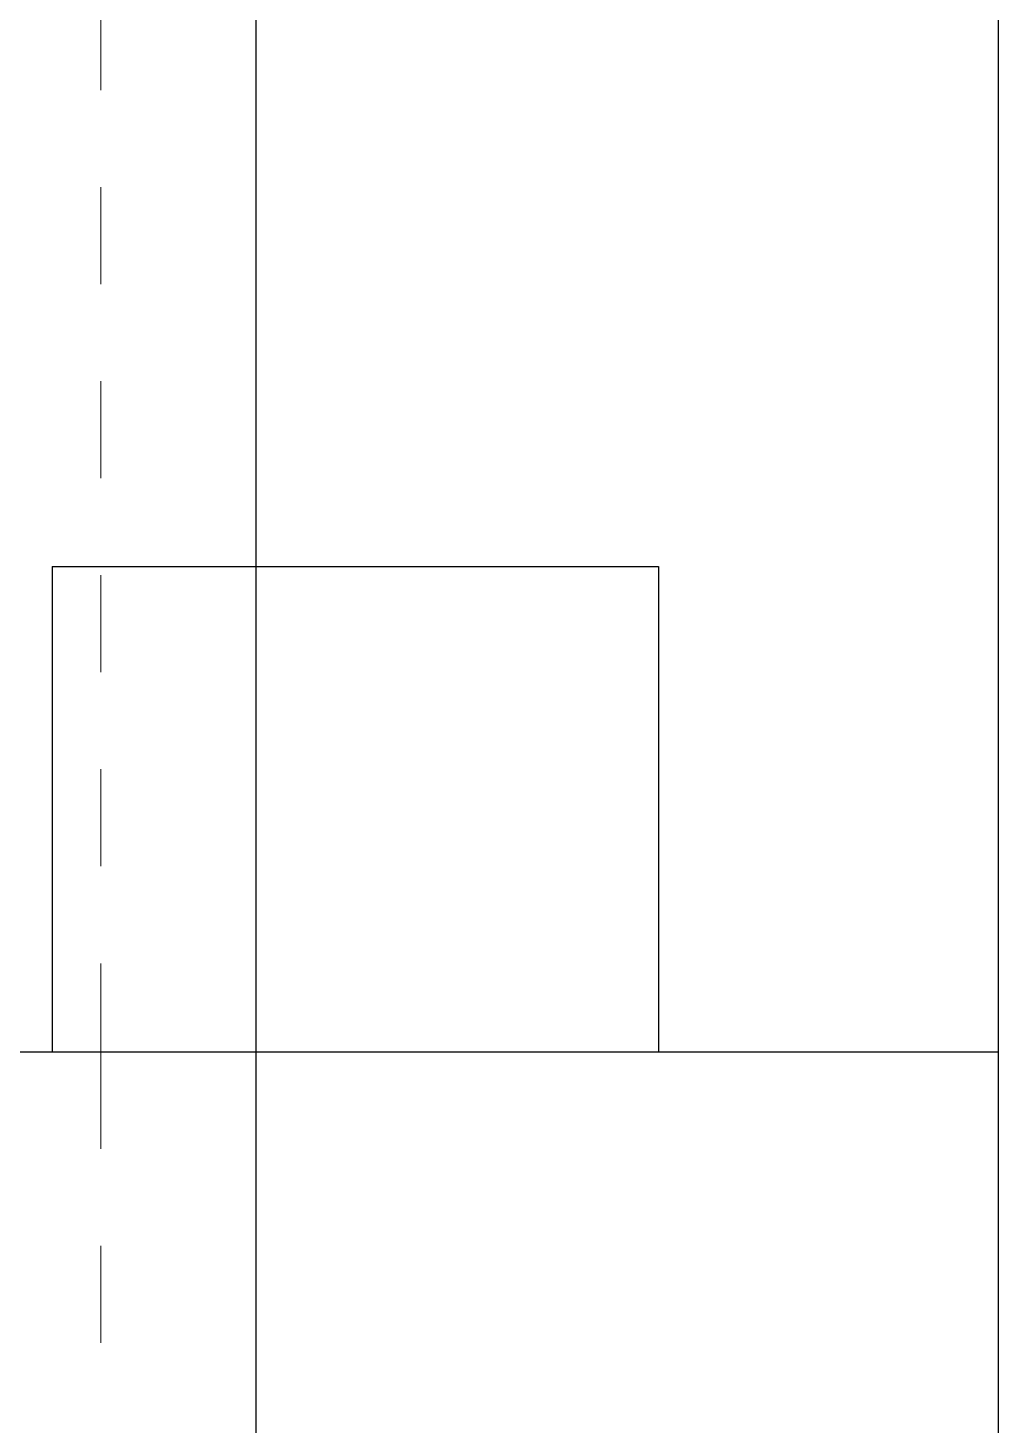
# Model space of a CAD drawing. Header units: inches. Extents: x -81.3 to -8.2, y 163 to 241.3.
# Drawn here: x -45.036 to -44.036, y 229.387 to 230.827 of the extents above; entities that cross this region are included whole.
import ezdxf

# ---------------------------------------------------------------- set-up
doc = ezdxf.new("R2010")
doc.units = ezdxf.units.IN
doc.header["$MEASUREMENT"] = 0
doc.linetypes.add('DASHED2', pattern=[0.375, 0.25, -0.125])
doc.linetypes.add('HIDDEN', pattern=[0.375, 0.25, -0.125])
doc.layers.add('A2 Hatch', color=8, linetype='Continuous', lineweight=9)

msp = doc.modelspace()

# ---------------------------------------------------------------- linework, layer by layer
at = {"color": 1}
for p, q in [((-44.0363, 240.7763), (-44.0363, 229.7715)), ((-44.8013, 240.5168), (-44.8013, 229.7715)), ((-45.0113, 230.2715), (-45.0113, 229.7715)), ((-45.0113, 230.2715), (-44.3863, 230.2715)), ((-45.0113, 230.2715), (-45.0113, 229.7715)), ((-45.0113, 230.2715), (-44.3863, 230.2715)), ((-45.0113, 230.2715), (-45.0113, 229.7715)), ((-45.0113, 230.2715), (-44.3863, 230.2715)), ((-45.0113, 230.2715), (-45.0113, 229.7715)), ((-45.0113, 230.2715), (-44.3863, 230.2715)), ((-45.0113, 230.2715), (-45.0113, 229.7715)), ((-45.0113, 230.2715), (-44.3863, 230.2715)), ((-45.0113, 230.2715), (-45.0113, 229.7715)), ((-45.0113, 230.2715), (-44.3863, 230.2715)), ((-45.0113, 230.2715), (-45.0113, 229.7715)), ((-45.0113, 230.2715), (-44.3863, 230.2715)), ((-45.0113, 230.2715), (-45.0113, 229.7715)), ((-45.0113, 230.2715), (-44.3863, 230.2715)), ((-45.0113, 230.2715), (-45.0113, 229.7715)), ((-45.0113, 230.2715), (-44.3863, 230.2715)), ((-45.0113, 230.2715), (-45.0113, 229.7715)), ((-45.0113, 230.2715), (-44.3863, 230.2715)), ((-45.0113, 230.2715), (-45.0113, 229.7715)), ((-45.0113, 230.2715), (-44.3863, 230.2715)), ((-45.0113, 230.2715), (-45.0113, 229.7715)), ((-45.0113, 230.2715), (-44.3863, 230.2715)), ((-45.0113, 230.2715), (-45.0113, 229.7715)), ((-45.0113, 230.2715), (-44.3863, 230.2715)), ((-45.0113, 230.2715), (-45.0113, 229.7715)), ((-45.0113, 230.2715), (-44.3863, 230.2715)), ((-45.0113, 230.2715), (-45.0113, 229.7715)), ((-45.0113, 230.2715), (-44.3863, 230.2715)), ((-45.0113, 230.2715), (-45.0113, 229.7715)), ((-45.0113, 230.2715), (-44.3863, 230.2715)), ((-45.0113, 230.2715), (-45.0113, 229.7715)), ((-45.0113, 230.2715), (-44.3863, 230.2715)), ((-45.0113, 230.2715), (-45.0113, 229.7715)), ((-45.0113, 230.2715), (-44.3863, 230.2715)), ((-45.0113, 230.2715), (-45.0113, 229.7715)), ((-45.0113, 230.2715), (-44.3863, 230.2715)), ((-45.0113, 230.2715), (-45.0113, 229.7715)), ((-45.0113, 230.2715), (-44.3863, 230.2715)), ((-45.0113, 230.2715), (-45.0113, 229.7715)), ((-45.0113, 230.2715), (-44.3863, 230.2715)), ((-45.0113, 230.2715), (-45.0113, 229.7715)), ((-45.0113, 230.2715), (-44.3863, 230.2715)), ((-45.0113, 230.2715), (-45.0113, 229.7715)), ((-45.0113, 230.2715), (-44.3863, 230.2715)), ((-45.0113, 230.2715), (-45.0113, 229.7715)), ((-45.0113, 230.2715), (-44.3863, 230.2715)), ((-45.0113, 230.2715), (-45.0113, 229.7715)), ((-45.0113, 230.2715), (-44.3863, 230.2715)), ((-45.0113, 230.2715), (-45.0113, 229.7715)), ((-45.0113, 230.2715), (-44.3863, 230.2715)), ((-45.0113, 230.2715), (-45.0113, 229.7715)), ((-45.0113, 230.2715), (-44.3863, 230.2715)), ((-45.0113, 230.2715), (-45.0113, 229.7715)), ((-45.0113, 230.2715), (-44.3863, 230.2715)), ((-45.0113, 230.2715), (-45.0113, 229.7715)), ((-45.0113, 230.2715), (-44.3863, 230.2715)), ((-45.0113, 230.2715), (-45.0113, 229.7715)), ((-45.0113, 230.2715), (-44.3863, 230.2715)), ((-45.0113, 230.2715), (-45.0113, 229.7715)), ((-45.0113, 230.2715), (-44.3863, 230.2715)), ((-45.0113, 230.2715), (-45.0113, 229.7715)), ((-45.0113, 230.2715), (-44.3863, 230.2715)), ((-45.0113, 230.2715), (-45.0113, 229.7715)), ((-45.0113, 230.2715), (-44.3863, 230.2715)), ((-45.0113, 230.2715), (-45.0113, 229.7715)), ((-45.0113, 230.2715), (-44.3863, 230.2715)), ((-45.0113, 230.2715), (-45.0113, 229.7715)), ((-45.0113, 230.2715), (-44.3863, 230.2715)), ((-45.0113, 230.2715), (-45.0113, 229.7715)), ((-45.0113, 230.2715), (-44.3863, 230.2715)), ((-45.0113, 230.2715), (-45.0113, 229.7715)), ((-45.0113, 230.2715), (-44.3863, 230.2715)), ((-45.0113, 230.2715), (-45.0113, 229.7715)), ((-45.0113, 230.2715), (-44.3863, 230.2715)), ((-45.0113, 230.2715), (-45.0113, 229.7715)), ((-45.0113, 230.2715), (-44.3863, 230.2715)), ((-45.0113, 230.2715), (-45.0113, 229.7715)), ((-45.0113, 230.2715), (-44.3863, 230.2715)), ((-45.0113, 230.2715), (-45.0113, 229.7715)), ((-45.0113, 230.2715), (-44.3863, 230.2715)), ((-45.0113, 230.2715), (-45.0113, 229.7715)), ((-45.0113, 230.2715), (-44.3863, 230.2715)), ((-45.0113, 230.2715), (-45.0113, 229.7715)), ((-45.0113, 230.2715), (-44.3863, 230.2715)), ((-45.0113, 230.2715), (-45.0113, 229.7715)), ((-45.0113, 230.2715), (-44.3863, 230.2715)), ((-45.0113, 230.2715), (-45.0113, 229.7715)), ((-45.0113, 230.2715), (-44.3863, 230.2715)), ((-45.0113, 230.2715), (-45.0113, 229.7715)), ((-45.0113, 230.2715), (-44.3863, 230.2715)), ((-45.0113, 230.2715), (-45.0113, 229.7715)), ((-45.0113, 230.2715), (-44.3863, 230.2715)), ((-45.0113, 230.2715), (-45.0113, 229.7715)), ((-45.0113, 230.2715), (-44.3863, 230.2715)), ((-45.0113, 230.2715), (-45.0113, 229.7715)), ((-45.0113, 230.2715), (-44.3863, 230.2715)), ((-45.0113, 230.2715), (-45.0113, 229.7715)), ((-45.0113, 230.2715), (-44.3863, 230.2715)), ((-45.0113, 230.2715), (-45.0113, 229.7715)), ((-45.0113, 230.2715), (-44.3863, 230.2715)), ((-45.0113, 230.2715), (-45.0113, 229.7715)), ((-45.0113, 230.2715), (-44.3863, 230.2715)), ((-45.0113, 230.2715), (-45.0113, 229.7715)), ((-45.0113, 230.2715), (-44.3863, 230.2715)), ((-45.0113, 230.2715), (-45.0113, 229.7715)), ((-45.0113, 230.2715), (-44.3863, 230.2715)), ((-45.0113, 230.2715), (-45.0113, 229.7715)), ((-45.0113, 230.2715), (-44.3863, 230.2715)), ((-45.0113, 230.2715), (-45.0113, 229.7715)), ((-45.0113, 230.2715), (-44.3863, 230.2715)), ((-44.3863, 230.2715), (-44.3863, 229.7715)), ((-44.3863, 230.2715), (-44.3863, 229.7715)), ((-44.3863, 230.2715), (-44.3863, 229.7715)), ((-44.3863, 230.2715), (-44.3863, 229.7715)), ((-44.3863, 230.2715), (-44.3863, 229.7715)), ((-44.3863, 230.2715), (-44.3863, 229.7715)), ((-44.3863, 230.2715), (-44.3863, 229.7715)), ((-44.3863, 230.2715), (-44.3863, 229.7715)), ((-44.3863, 230.2715), (-44.3863, 229.7715)), ((-44.3863, 230.2715), (-44.3863, 229.7715)), ((-44.3863, 230.2715), (-44.3863, 229.7715)), ((-44.3863, 230.2715), (-44.3863, 229.7715)), ((-44.3863, 230.2715), (-44.3863, 229.7715)), ((-44.3863, 230.2715), (-44.3863, 229.7715)), ((-44.3863, 230.2715), (-44.3863, 229.7715)), ((-44.3863, 230.2715), (-44.3863, 229.7715)), ((-44.3863, 230.2715), (-44.3863, 229.7715)), ((-44.3863, 230.2715), (-44.3863, 229.7715)), ((-44.3863, 230.2715), (-44.3863, 229.7715)), ((-44.3863, 230.2715), (-44.3863, 229.7715)), ((-44.3863, 230.2715), (-44.3863, 229.7715)), ((-44.3863, 230.2715), (-44.3863, 229.7715)), ((-44.3863, 230.2715), (-44.3863, 229.7715)), ((-44.3863, 230.2715), (-44.3863, 229.7715)), ((-44.3863, 230.2715), (-44.3863, 229.7715)), ((-44.3863, 230.2715), (-44.3863, 229.7715)), ((-44.3863, 230.2715), (-44.3863, 229.7715)), ((-44.3863, 230.2715), (-44.3863, 229.7715)), ((-44.3863, 230.2715), (-44.3863, 229.7715)), ((-44.3863, 230.2715), (-44.3863, 229.7715)), ((-44.3863, 230.2715), (-44.3863, 229.7715)), ((-44.3863, 230.2715), (-44.3863, 229.7715)), ((-44.3863, 230.2715), (-44.3863, 229.7715)), ((-44.3863, 230.2715), (-44.3863, 229.7715)), ((-44.3863, 230.2715), (-44.3863, 229.7715)), ((-44.3863, 230.2715), (-44.3863, 229.7715)), ((-44.3863, 230.2715), (-44.3863, 229.7715)), ((-44.3863, 230.2715), (-44.3863, 229.7715)), ((-44.3863, 230.2715), (-44.3863, 229.7715)), ((-44.3863, 230.2715), (-44.3863, 229.7715)), ((-44.3863, 230.2715), (-44.3863, 229.7715)), ((-44.3863, 230.2715), (-44.3863, 229.7715)), ((-44.3863, 230.2715), (-44.3863, 229.7715)), ((-44.3863, 230.2715), (-44.3863, 229.7715)), ((-44.3863, 230.2715), (-44.3863, 229.7715)), ((-44.3863, 230.2715), (-44.3863, 229.7715)), ((-44.3863, 230.2715), (-44.3863, 229.7715)), ((-44.3863, 230.2715), (-44.3863, 229.7715)), ((-44.3863, 230.2715), (-44.3863, 229.7715)), ((-44.3863, 230.2715), (-44.3863, 229.7715)), ((-44.3863, 230.2715), (-44.3863, 229.7715)), ((-44.3863, 230.2715), (-44.3863, 229.7715)), ((-44.3863, 230.2715), (-44.3863, 229.7715)), ((-44.3863, 230.2715), (-44.3863, 229.7715)), ((-44.3863, 230.2715), (-44.3863, 229.7715)), ((-44.3863, 230.2715), (-44.3863, 229.7715)), ((-46.0363, 229.7715), (-44.0363, 229.7715)), ((-46.0363, 229.7715), (-44.0363, 229.7715)), ((-46.0363, 229.7715), (-44.0363, 229.7715)), ((-46.0363, 229.7715), (-44.0363, 229.7715)), ((-46.0363, 229.7715), (-44.0363, 229.7715)), ((-46.0363, 229.7715), (-44.0363, 229.7715)), ((-46.0363, 229.7715), (-44.0363, 229.7715)), ((-46.0363, 229.7715), (-44.0363, 229.7715)), ((-46.0363, 229.7715), (-44.0363, 229.7715)), ((-46.0363, 229.7715), (-44.0363, 229.7715)), ((-46.0363, 229.7715), (-44.0363, 229.7715)), ((-46.0363, 229.7715), (-44.0363, 229.7715)), ((-46.0363, 229.7715), (-44.0363, 229.7715)), ((-46.0363, 229.7715), (-44.0363, 229.7715)), ((-46.0363, 229.7715), (-44.0363, 229.7715)), ((-46.0363, 229.7715), (-44.0363, 229.7715)), ((-46.0363, 229.7715), (-44.0363, 229.7715)), ((-46.0363, 229.7715), (-44.0363, 229.7715)), ((-46.0363, 229.7715), (-44.0363, 229.7715)), ((-46.0363, 229.7715), (-44.0363, 229.7715)), ((-46.0363, 229.7715), (-44.0363, 229.7715)), ((-46.0363, 229.7715), (-44.0363, 229.7715)), ((-46.0363, 229.7715), (-44.0363, 229.7715)), ((-46.0363, 229.7715), (-44.0363, 229.7715)), ((-46.0363, 229.7715), (-44.0363, 229.7715)), ((-46.0363, 229.7715), (-44.0363, 229.7715)), ((-46.0363, 229.7715), (-44.0363, 229.7715)), ((-46.0363, 229.7715), (-44.0363, 229.7715)), ((-46.0363, 229.7715), (-44.0363, 229.7715)), ((-46.0363, 229.7715), (-44.0363, 229.7715)), ((-46.0363, 229.7715), (-44.0363, 229.7715)), ((-46.0363, 229.7715), (-44.0363, 229.7715)), ((-46.0363, 229.7715), (-44.0363, 229.7715)), ((-46.0363, 229.7715), (-44.0363, 229.7715)), ((-46.0363, 229.7715), (-44.0363, 229.7715)), ((-46.0363, 229.7715), (-44.0363, 229.7715)), ((-46.0363, 229.7715), (-44.0363, 229.7715)), ((-46.0363, 229.7715), (-44.0363, 229.7715)), ((-46.0363, 229.7715), (-44.0363, 229.7715)), ((-46.0363, 229.7715), (-44.0363, 229.7715)), ((-46.0363, 229.7715), (-44.0363, 229.7715)), ((-46.0363, 229.7715), (-44.0363, 229.7715)), ((-46.0363, 229.7715), (-44.0363, 229.7715)), ((-46.0363, 229.7715), (-44.0363, 229.7715)), ((-46.0363, 229.7715), (-44.0363, 229.7715)), ((-46.0363, 229.7715), (-44.0363, 229.7715)), ((-46.0363, 229.7715), (-44.0363, 229.7715)), ((-46.0363, 229.7715), (-44.0363, 229.7715)), ((-46.0363, 229.7715), (-44.0363, 229.7715)), ((-46.0363, 229.7715), (-44.0363, 229.7715)), ((-46.0363, 229.7715), (-44.0363, 229.7715)), ((-46.0363, 229.7715), (-44.0363, 229.7715)), ((-46.0363, 229.7715), (-44.0363, 229.7715)), ((-46.0363, 229.7715), (-44.0363, 229.7715)), ((-46.0363, 229.7715), (-44.0363, 229.7715)), ((-46.0363, 229.7715), (-44.0363, 229.7715)), ((-46.0363, 229.7715), (-44.0363, 229.7715)), ((-46.0363, 229.7715), (-44.0363, 229.7715)), ((-46.0363, 229.7715), (-44.0363, 229.7715)), ((-46.0363, 229.7715), (-44.0363, 229.7715)), ((-46.0363, 229.7715), (-44.0363, 229.7715)), ((-46.0363, 229.7715), (-44.0363, 229.7715)), ((-46.0363, 229.7715), (-44.0363, 229.7715)), ((-46.0363, 229.7715), (-44.0363, 229.7715)), ((-46.0363, 229.7715), (-44.0363, 229.7715)), ((-46.0363, 229.7715), (-44.0363, 229.7715)), ((-46.0363, 229.7715), (-44.0363, 229.7715)), ((-46.0363, 229.7715), (-44.0363, 229.7715)), ((-46.0363, 229.7715), (-44.0363, 229.7715)), ((-46.0363, 229.7715), (-44.0363, 229.7715)), ((-46.0363, 229.7715), (-44.0363, 229.7715)), ((-46.0363, 229.7715), (-44.0363, 229.7715)), ((-46.0363, 229.7715), (-44.0363, 229.7715)), ((-46.0363, 229.7715), (-44.0363, 229.7715)), ((-46.0363, 229.7715), (-44.0363, 229.7715)), ((-46.0363, 229.7715), (-44.0363, 229.7715)), ((-46.0363, 229.7715), (-44.0363, 229.7715)), ((-46.0363, 229.7715), (-44.0363, 229.7715)), ((-46.0363, 229.7715), (-44.0363, 229.7715)), ((-46.0363, 229.7715), (-44.0363, 229.7715)), ((-46.0363, 229.7715), (-44.0363, 229.7715)), ((-46.0363, 229.7715), (-44.0363, 229.7715)), ((-46.0363, 229.7715), (-44.0363, 229.7715)), ((-46.0363, 229.7715), (-44.0363, 229.7715)), ((-46.0363, 229.7715), (-44.0363, 229.7715)), ((-46.0363, 229.7715), (-44.0363, 229.7715)), ((-46.0363, 229.7715), (-44.0363, 229.7715)), ((-46.0363, 229.7715), (-44.0363, 229.7715)), ((-46.0363, 229.7715), (-44.0363, 229.7715)), ((-46.0363, 229.7715), (-44.0363, 229.7715)), ((-46.0363, 229.7715), (-44.0363, 229.7715)), ((-46.0363, 229.7715), (-44.0363, 229.7715)), ((-46.0363, 229.7715), (-44.0363, 229.7715)), ((-46.0363, 229.7715), (-44.0363, 229.7715)), ((-46.0363, 229.7715), (-44.0363, 229.7715)), ((-46.0363, 229.7715), (-44.0363, 229.7715)), ((-46.0363, 229.7715), (-44.0363, 229.7715)), ((-46.0363, 229.7715), (-44.0363, 229.7715)), ((-46.0363, 229.7715), (-44.0363, 229.7715)), ((-46.0363, 229.7715), (-44.0363, 229.7715)), ((-46.0363, 229.7715), (-44.0363, 229.7715)), ((-46.0363, 229.7715), (-44.0363, 229.7715)), ((-46.0363, 229.7715), (-44.0363, 229.7715)), ((-46.0363, 229.7715), (-44.0363, 229.7715)), ((-46.0363, 229.7715), (-44.0363, 229.7715)), ((-46.0363, 229.7715), (-44.0363, 229.7715)), ((-46.0363, 229.7715), (-44.0363, 229.7715)), ((-46.0363, 229.7715), (-44.0363, 229.7715)), ((-46.0363, 229.7715), (-44.0363, 229.7715)), ((-46.0363, 229.7715), (-44.0363, 229.7715)), ((-46.0363, 229.7715), (-44.0363, 229.7715)), ((-46.0363, 229.7715), (-44.0363, 229.7715)), ((-46.0363, 229.7715), (-44.0363, 229.7715)), ((-46.0363, 229.7715), (-44.0363, 229.7715)), ((-46.0363, 229.7715), (-44.0363, 229.7715)), ((-46.0363, 229.7715), (-44.0363, 229.7715)), ((-46.0363, 229.7715), (-44.0363, 229.7715)), ((-46.0363, 229.7715), (-44.0363, 229.7715)), ((-46.0363, 229.7715), (-44.0363, 229.7715)), ((-46.0363, 229.7715), (-44.0363, 229.7715)), ((-46.0363, 229.7715), (-44.0363, 229.7715)), ((-46.0363, 229.7715), (-44.0363, 229.7715)), ((-46.0363, 229.7715), (-44.0363, 229.7715)), ((-46.0363, 229.7715), (-44.0363, 229.7715)), ((-46.0363, 229.7715), (-44.0363, 229.7715)), ((-46.0363, 229.7715), (-44.0363, 229.7715)), ((-46.0363, 229.7715), (-44.0363, 229.7715)), ((-46.0363, 229.7715), (-44.0363, 229.7715)), ((-46.0363, 229.7715), (-44.0363, 229.7715)), ((-46.0363, 229.7715), (-44.0363, 229.7715)), ((-46.0363, 229.7715), (-44.0363, 229.7715)), ((-46.0363, 229.7715), (-44.0363, 229.7715)), ((-46.0363, 229.7715), (-44.0363, 229.7715)), ((-46.0363, 229.7715), (-44.0363, 229.7715)), ((-46.0363, 229.7715), (-44.0363, 229.7715)), ((-46.0363, 229.7715), (-44.0363, 229.7715)), ((-46.0363, 229.7715), (-44.0363, 229.7715)), ((-46.0363, 229.7715), (-44.0363, 229.7715)), ((-46.0363, 229.7715), (-44.0363, 229.7715)), ((-46.0363, 229.7715), (-44.0363, 229.7715)), ((-45.6213, 229.7715), (-44.0363, 229.7715)), ((-45.6213, 229.7715), (-44.0363, 229.7715)), ((-45.6213, 229.7715), (-44.0363, 229.7715)), ((-45.6213, 229.7715), (-44.0363, 229.7715)), ((-45.6213, 229.7715), (-44.0363, 229.7715)), ((-45.6213, 229.7715), (-44.0363, 229.7715)), ((-45.6213, 229.7715), (-44.0363, 229.7715)), ((-45.6213, 229.7715), (-44.0363, 229.7715)), ((-45.6213, 229.7715), (-44.0363, 229.7715)), ((-45.6213, 229.7715), (-44.0363, 229.7715)), ((-45.6213, 229.7715), (-44.0363, 229.7715)), ((-45.6213, 229.7715), (-44.0363, 229.7715)), ((-45.6213, 229.7715), (-44.0363, 229.7715)), ((-45.6213, 229.7715), (-44.0363, 229.7715)), ((-45.6213, 229.7715), (-44.0363, 229.7715)), ((-45.6213, 229.7715), (-44.0363, 229.7715)), ((-45.6213, 229.7715), (-44.0363, 229.7715)), ((-45.6213, 229.7715), (-44.0363, 229.7715)), ((-45.6213, 229.7715), (-44.0363, 229.7715)), ((-45.6213, 229.7715), (-44.0363, 229.7715)), ((-45.6213, 229.7715), (-44.0363, 229.7715)), ((-45.6213, 229.7715), (-44.0363, 229.7715)), ((-45.6213, 229.7715), (-44.0363, 229.7715)), ((-45.6213, 229.7715), (-44.0363, 229.7715)), ((-45.6213, 229.7715), (-44.0363, 229.7715)), ((-45.6213, 229.7715), (-44.0363, 229.7715)), ((-45.6213, 229.7715), (-44.0363, 229.7715)), ((-45.6213, 229.7715), (-44.0363, 229.7715)), ((-45.6213, 229.7715), (-44.0363, 229.7715)), ((-45.6213, 229.7715), (-44.0363, 229.7715)), ((-45.6213, 229.7715), (-44.0363, 229.7715)), ((-45.6213, 229.7715), (-44.0363, 229.7715)), ((-45.6213, 229.7715), (-44.0363, 229.7715)), ((-45.6213, 229.7715), (-44.0363, 229.7715)), ((-45.6213, 229.7715), (-44.0363, 229.7715)), ((-45.6213, 229.7715), (-44.0363, 229.7715)), ((-45.6213, 229.7715), (-44.0363, 229.7715)), ((-45.6213, 229.7715), (-44.0363, 229.7715)), ((-45.6213, 229.7715), (-44.0363, 229.7715)), ((-45.6213, 229.7715), (-44.0363, 229.7715)), ((-45.6213, 229.7715), (-44.0363, 229.7715)), ((-45.6213, 229.7715), (-44.0363, 229.7715)), ((-45.6213, 229.7715), (-44.0363, 229.7715)), ((-45.6213, 229.7715), (-44.0363, 229.7715)), ((-45.6213, 229.7715), (-44.0363, 229.7715)), ((-45.6213, 229.7715), (-44.0363, 229.7715)), ((-45.6213, 229.7715), (-44.0363, 229.7715)), ((-45.6213, 229.7715), (-44.0363, 229.7715)), ((-45.6213, 229.7715), (-44.0363, 229.7715)), ((-45.6213, 229.7715), (-44.0363, 229.7715)), ((-45.6213, 229.7715), (-44.0363, 229.7715)), ((-45.6213, 229.7715), (-44.0363, 229.7715)), ((-45.6213, 229.7715), (-44.0363, 229.7715)), ((-45.6213, 229.7715), (-44.0363, 229.7715)), ((-45.6213, 229.7715), (-44.0363, 229.7715)), ((-45.6213, 229.7715), (-44.0363, 229.7715)), ((-44.8013, 229.7715), (-44.8013, 217.7715)), ((-44.0363, 229.7715), (-44.0363, 217.7715))]:
    msp.add_line(p, q, dxfattribs=at)
at = {"color": 1, "linetype": 'HIDDEN', "ltscale": 0.02}
for p, q in [((-45.0113, 230.2715), (-45.0113, 229.7715)), ((-45.0113, 230.2715), (-44.3863, 230.2715)), ((-45.0113, 230.2715), (-45.0113, 229.7715)), ((-45.0113, 230.2715), (-44.3863, 230.2715)), ((-45.0113, 230.2715), (-45.0113, 229.7715)), ((-45.0113, 230.2715), (-44.3863, 230.2715)), ((-45.0113, 230.2715), (-45.0113, 229.7715)), ((-45.0113, 230.2715), (-44.3863, 230.2715)), ((-45.0113, 230.2715), (-45.0113, 229.7715)), ((-45.0113, 230.2715), (-44.3863, 230.2715)), ((-45.0113, 230.2715), (-45.0113, 229.7715)), ((-45.0113, 230.2715), (-44.3863, 230.2715)), ((-45.0113, 230.2715), (-45.0113, 229.7715)), ((-45.0113, 230.2715), (-44.3863, 230.2715)), ((-45.0113, 230.2715), (-45.0113, 229.7715)), ((-45.0113, 230.2715), (-44.3863, 230.2715)), ((-45.0113, 230.2715), (-45.0113, 229.7715)), ((-45.0113, 230.2715), (-44.3863, 230.2715)), ((-45.0113, 230.2715), (-45.0113, 229.7715)), ((-45.0113, 230.2715), (-44.3863, 230.2715)), ((-45.0113, 230.2715), (-45.0113, 229.7715)), ((-45.0113, 230.2715), (-44.3863, 230.2715)), ((-45.0113, 230.2715), (-45.0113, 229.7715)), ((-45.0113, 230.2715), (-44.3863, 230.2715)), ((-45.0113, 230.2715), (-45.0113, 229.7715)), ((-45.0113, 230.2715), (-44.3863, 230.2715)), ((-45.0113, 230.2715), (-45.0113, 229.7715)), ((-45.0113, 230.2715), (-44.3863, 230.2715)), ((-45.0113, 230.2715), (-45.0113, 229.7715)), ((-45.0113, 230.2715), (-44.3863, 230.2715)), ((-45.0113, 230.2715), (-45.0113, 229.7715)), ((-45.0113, 230.2715), (-44.3863, 230.2715)), ((-45.0113, 230.2715), (-45.0113, 229.7715)), ((-45.0113, 230.2715), (-44.3863, 230.2715)), ((-45.0113, 230.2715), (-45.0113, 229.7715)), ((-45.0113, 230.2715), (-44.3863, 230.2715)), ((-45.0113, 230.2715), (-45.0113, 229.7715)), ((-45.0113, 230.2715), (-44.3863, 230.2715)), ((-45.0113, 230.2715), (-45.0113, 229.7715)), ((-45.0113, 230.2715), (-44.3863, 230.2715)), ((-45.0113, 230.2715), (-45.0113, 229.7715)), ((-45.0113, 230.2715), (-44.3863, 230.2715)), ((-45.0113, 230.2715), (-45.0113, 229.7715)), ((-45.0113, 230.2715), (-44.3863, 230.2715)), ((-45.0113, 230.2715), (-45.0113, 229.7715)), ((-45.0113, 230.2715), (-44.3863, 230.2715)), ((-45.0113, 230.2715), (-45.0113, 229.7715)), ((-45.0113, 230.2715), (-44.3863, 230.2715)), ((-45.0113, 230.2715), (-45.0113, 229.7715)), ((-45.0113, 230.2715), (-44.3863, 230.2715)), ((-45.0113, 230.2715), (-45.0113, 229.7715)), ((-45.0113, 230.2715), (-44.3863, 230.2715)), ((-45.0113, 230.2715), (-45.0113, 229.7715)), ((-45.0113, 230.2715), (-44.3863, 230.2715)), ((-45.0113, 230.2715), (-45.0113, 229.7715)), ((-45.0113, 230.2715), (-44.3863, 230.2715)), ((-45.0113, 230.2715), (-45.0113, 229.7715)), ((-45.0113, 230.2715), (-44.3863, 230.2715)), ((-45.0113, 230.2715), (-45.0113, 229.7715)), ((-45.0113, 230.2715), (-44.3863, 230.2715)), ((-45.0113, 230.2715), (-45.0113, 229.7715)), ((-45.0113, 230.2715), (-44.3863, 230.2715)), ((-45.0113, 230.2715), (-45.0113, 229.7715)), ((-45.0113, 230.2715), (-44.3863, 230.2715)), ((-45.0113, 230.2715), (-45.0113, 229.7715)), ((-45.0113, 230.2715), (-44.3863, 230.2715)), ((-45.0113, 230.2715), (-45.0113, 229.7715)), ((-45.0113, 230.2715), (-44.3863, 230.2715)), ((-45.0113, 230.2715), (-45.0113, 229.7715)), ((-45.0113, 230.2715), (-44.3863, 230.2715)), ((-45.0113, 230.2715), (-45.0113, 229.7715)), ((-45.0113, 230.2715), (-44.3863, 230.2715)), ((-45.0113, 230.2715), (-45.0113, 229.7715)), ((-45.0113, 230.2715), (-44.3863, 230.2715)), ((-45.0113, 230.2715), (-45.0113, 229.7715)), ((-45.0113, 230.2715), (-44.3863, 230.2715)), ((-45.0113, 230.2715), (-45.0113, 229.7715)), ((-45.0113, 230.2715), (-44.3863, 230.2715)), ((-45.0113, 230.2715), (-45.0113, 229.7715)), ((-45.0113, 230.2715), (-44.3863, 230.2715)), ((-45.0113, 230.2715), (-45.0113, 229.7715)), ((-45.0113, 230.2715), (-44.3863, 230.2715)), ((-45.0113, 230.2715), (-45.0113, 229.7715)), ((-45.0113, 230.2715), (-44.3863, 230.2715)), ((-45.0113, 230.2715), (-45.0113, 229.7715)), ((-45.0113, 230.2715), (-44.3863, 230.2715)), ((-45.0113, 230.2715), (-45.0113, 229.7715)), ((-45.0113, 230.2715), (-44.3863, 230.2715)), ((-45.0113, 230.2715), (-45.0113, 229.7715)), ((-45.0113, 230.2715), (-44.3863, 230.2715)), ((-45.0113, 230.2715), (-45.0113, 229.7715)), ((-45.0113, 230.2715), (-44.3863, 230.2715)), ((-45.0113, 230.2715), (-45.0113, 229.7715)), ((-45.0113, 230.2715), (-44.3863, 230.2715)), ((-45.0113, 230.2715), (-45.0113, 229.7715)), ((-45.0113, 230.2715), (-44.3863, 230.2715)), ((-45.0113, 230.2715), (-45.0113, 229.7715)), ((-45.0113, 230.2715), (-44.3863, 230.2715)), ((-45.0113, 230.2715), (-45.0113, 229.7715)), ((-45.0113, 230.2715), (-44.3863, 230.2715)), ((-45.0113, 230.2715), (-45.0113, 229.7715)), ((-45.0113, 230.2715), (-44.3863, 230.2715)), ((-45.0113, 230.2715), (-45.0113, 229.7715)), ((-45.0113, 230.2715), (-44.3863, 230.2715)), ((-45.0113, 230.2715), (-45.0113, 229.7715)), ((-45.0113, 230.2715), (-44.3863, 230.2715)), ((-45.0113, 230.2715), (-45.0113, 229.7715)), ((-45.0113, 230.2715), (-44.3863, 230.2715)), ((-45.0113, 230.2715), (-45.0113, 229.7715)), ((-45.0113, 230.2715), (-44.3863, 230.2715)), ((-45.0113, 230.2715), (-45.0113, 229.7715)), ((-45.0113, 230.2715), (-44.3863, 230.2715)), ((-45.0113, 230.2715), (-45.0113, 229.7715)), ((-45.0113, 230.2715), (-44.3863, 230.2715)), ((-45.0113, 230.2715), (-45.0113, 229.7715)), ((-45.0113, 230.2715), (-44.3863, 230.2715)), ((-45.0113, 230.2715), (-45.0113, 229.7715)), ((-45.0113, 230.2715), (-44.3863, 230.2715)), ((-45.0113, 230.2715), (-45.0113, 229.7715)), ((-45.0113, 230.2715), (-44.3863, 230.2715)), ((-45.0113, 230.2715), (-45.0113, 229.7715)), ((-45.0113, 230.2715), (-44.3863, 230.2715)), ((-45.0113, 230.2715), (-45.0113, 229.7715)), ((-45.0113, 230.2715), (-44.3863, 230.2715)), ((-45.0113, 230.2715), (-45.0113, 229.7715)), ((-45.0113, 230.2715), (-44.3863, 230.2715)), ((-45.0113, 230.2715), (-45.0113, 229.7715)), ((-45.0113, 230.2715), (-44.3863, 230.2715)), ((-45.0113, 230.2715), (-45.0113, 229.7715)), ((-45.0113, 230.2715), (-44.3863, 230.2715)), ((-45.0113, 230.2715), (-45.0113, 229.7715)), ((-45.0113, 230.2715), (-44.3863, 230.2715)), ((-45.0113, 230.2715), (-45.0113, 229.7715)), ((-45.0113, 230.2715), (-44.3863, 230.2715)), ((-45.0113, 230.2715), (-45.0113, 229.7715)), ((-45.0113, 230.2715), (-44.3863, 230.2715)), ((-45.0113, 230.2715), (-45.0113, 229.7715)), ((-45.0113, 230.2715), (-44.3863, 230.2715)), ((-45.0113, 230.2715), (-45.0113, 229.7715)), ((-45.0113, 230.2715), (-44.3863, 230.2715)), ((-45.0113, 230.2715), (-45.0113, 229.7715)), ((-45.0113, 230.2715), (-44.3863, 230.2715)), ((-45.0113, 230.2715), (-45.0113, 229.7715)), ((-45.0113, 230.2715), (-44.3863, 230.2715)), ((-45.0113, 230.2715), (-45.0113, 229.7715)), ((-45.0113, 230.2715), (-44.3863, 230.2715)), ((-45.0113, 230.2715), (-45.0113, 229.7715)), ((-45.0113, 230.2715), (-44.3863, 230.2715)), ((-45.0113, 230.2715), (-45.0113, 229.7715)), ((-45.0113, 230.2715), (-44.3863, 230.2715)), ((-45.0113, 230.2715), (-45.0113, 229.7715)), ((-45.0113, 230.2715), (-44.3863, 230.2715)), ((-45.0113, 230.2715), (-45.0113, 229.7715)), ((-45.0113, 230.2715), (-44.3863, 230.2715)), ((-45.0113, 230.2715), (-45.0113, 229.7715)), ((-45.0113, 230.2715), (-44.3863, 230.2715)), ((-45.0113, 230.2715), (-45.0113, 229.7715)), ((-45.0113, 230.2715), (-44.3863, 230.2715)), ((-45.0113, 230.2715), (-45.0113, 229.7715)), ((-45.0113, 230.2715), (-44.3863, 230.2715)), ((-45.0113, 230.2715), (-45.0113, 229.7715)), ((-45.0113, 230.2715), (-44.3863, 230.2715)), ((-45.0113, 230.2715), (-45.0113, 229.7715)), ((-45.0113, 230.2715), (-44.3863, 230.2715)), ((-45.0113, 230.2715), (-45.0113, 229.7715)), ((-45.0113, 230.2715), (-44.3863, 230.2715)), ((-45.0113, 230.2715), (-45.0113, 229.7715)), ((-45.0113, 230.2715), (-44.3863, 230.2715)), ((-45.0113, 230.2715), (-45.0113, 229.7715)), ((-45.0113, 230.2715), (-44.3863, 230.2715)), ((-45.0113, 230.2715), (-45.0113, 229.7715)), ((-45.0113, 230.2715), (-44.3863, 230.2715)), ((-45.0113, 230.2715), (-45.0113, 229.7715)), ((-45.0113, 230.2715), (-44.3863, 230.2715)), ((-45.0113, 230.2715), (-45.0113, 229.7715)), ((-45.0113, 230.2715), (-44.3863, 230.2715)), ((-45.0113, 230.2715), (-45.0113, 229.7715)), ((-45.0113, 230.2715), (-44.3863, 230.2715)), ((-45.0113, 230.2715), (-45.0113, 229.7715)), ((-45.0113, 230.2715), (-44.3863, 230.2715)), ((-45.0113, 230.2715), (-45.0113, 229.7715)), ((-45.0113, 230.2715), (-44.3863, 230.2715)), ((-45.0113, 230.2715), (-45.0113, 229.7715)), ((-45.0113, 230.2715), (-44.3863, 230.2715)), ((-45.0113, 230.2715), (-45.0113, 229.7715)), ((-45.0113, 230.2715), (-44.3863, 230.2715)), ((-45.0113, 230.2715), (-45.0113, 229.7715)), ((-45.0113, 230.2715), (-44.3863, 230.2715)), ((-45.0113, 230.2715), (-45.0113, 229.7715)), ((-45.0113, 230.2715), (-44.3863, 230.2715)), ((-45.0113, 230.2715), (-45.0113, 229.7715)), ((-45.0113, 230.2715), (-44.3863, 230.2715)), ((-45.0113, 230.2715), (-45.0113, 229.7715)), ((-45.0113, 230.2715), (-44.3863, 230.2715)), ((-45.0113, 230.2715), (-45.0113, 229.7715)), ((-45.0113, 230.2715), (-44.3863, 230.2715)), ((-45.0113, 230.2715), (-45.0113, 229.7715)), ((-45.0113, 230.2715), (-44.3863, 230.2715)), ((-45.0113, 230.2715), (-45.0113, 229.7715)), ((-45.0113, 230.2715), (-44.3863, 230.2715)), ((-45.0113, 230.2715), (-45.0113, 229.7715)), ((-45.0113, 230.2715), (-44.3863, 230.2715)), ((-45.0113, 230.2715), (-45.0113, 229.7715)), ((-45.0113, 230.2715), (-44.3863, 230.2715)), ((-45.0113, 230.2715), (-45.0113, 229.7715)), ((-45.0113, 230.2715), (-44.3863, 230.2715)), ((-45.0113, 230.2715), (-45.0113, 229.7715)), ((-45.0113, 230.2715), (-44.3863, 230.2715)), ((-45.0113, 230.2715), (-45.0113, 229.7715)), ((-45.0113, 230.2715), (-44.3863, 230.2715)), ((-45.0113, 230.2715), (-45.0113, 229.7715)), ((-45.0113, 230.2715), (-44.3863, 230.2715)), ((-45.0113, 230.2715), (-45.0113, 229.7715)), ((-45.0113, 230.2715), (-44.3863, 230.2715)), ((-45.0113, 230.2715), (-45.0113, 229.7715)), ((-45.0113, 230.2715), (-44.3863, 230.2715)), ((-45.0113, 230.2715), (-45.0113, 229.7715)), ((-45.0113, 230.2715), (-44.3863, 230.2715)), ((-45.0113, 230.2715), (-45.0113, 229.7715)), ((-45.0113, 230.2715), (-44.3863, 230.2715)), ((-45.0113, 230.2715), (-45.0113, 229.7715)), ((-45.0113, 230.2715), (-44.3863, 230.2715)), ((-45.0113, 230.2715), (-45.0113, 229.7715)), ((-45.0113, 230.2715), (-44.3863, 230.2715)), ((-45.0113, 230.2715), (-45.0113, 229.7715)), ((-45.0113, 230.2715), (-44.3863, 230.2715)), ((-45.0113, 230.2715), (-45.0113, 229.7715)), ((-45.0113, 230.2715), (-44.3863, 230.2715)), ((-45.0113, 230.2715), (-45.0113, 229.7715)), ((-45.0113, 230.2715), (-44.3863, 230.2715)), ((-45.0113, 230.2715), (-45.0113, 229.7715)), ((-45.0113, 230.2715), (-44.3863, 230.2715)), ((-45.0113, 230.2715), (-45.0113, 229.7715)), ((-45.0113, 230.2715), (-44.3863, 230.2715)), ((-45.0113, 230.2715), (-45.0113, 229.7715)), ((-45.0113, 230.2715), (-44.3863, 230.2715)), ((-45.0113, 230.2715), (-45.0113, 229.7715)), ((-45.0113, 230.2715), (-44.3863, 230.2715)), ((-45.0113, 230.2715), (-45.0113, 229.7715)), ((-45.0113, 230.2715), (-44.3863, 230.2715)), ((-45.0113, 230.2715), (-45.0113, 229.7715)), ((-45.0113, 230.2715), (-44.3863, 230.2715)), ((-45.0113, 230.2715), (-45.0113, 229.7715)), ((-45.0113, 230.2715), (-44.3863, 230.2715)), ((-45.0113, 230.2715), (-45.0113, 229.7715)), ((-45.0113, 230.2715), (-44.3863, 230.2715)), ((-45.0113, 230.2715), (-45.0113, 229.7715)), ((-45.0113, 230.2715), (-44.3863, 230.2715)), ((-45.0113, 230.2715), (-45.0113, 229.7715)), ((-45.0113, 230.2715), (-44.3863, 230.2715)), ((-45.0113, 230.2715), (-45.0113, 229.7715)), ((-45.0113, 230.2715), (-44.3863, 230.2715)), ((-45.0113, 230.2715), (-45.0113, 229.7715)), ((-45.0113, 230.2715), (-44.3863, 230.2715)), ((-45.0113, 230.2715), (-45.0113, 229.7715)), ((-45.0113, 230.2715), (-44.3863, 230.2715)), ((-45.0113, 230.2715), (-45.0113, 229.7715)), ((-45.0113, 230.2715), (-44.3863, 230.2715)), ((-45.0113, 230.2715), (-45.0113, 229.7715)), ((-45.0113, 230.2715), (-44.3863, 230.2715)), ((-45.0113, 230.2715), (-45.0113, 229.7715)), ((-45.0113, 230.2715), (-44.3863, 230.2715)), ((-45.0113, 230.2715), (-45.0113, 229.7715)), ((-45.0113, 230.2715), (-44.3863, 230.2715)), ((-45.0113, 230.2715), (-45.0113, 229.7715)), ((-45.0113, 230.2715), (-44.3863, 230.2715)), ((-45.0113, 230.2715), (-45.0113, 229.7715)), ((-45.0113, 230.2715), (-44.3863, 230.2715)), ((-45.0113, 230.2715), (-45.0113, 229.7715)), ((-45.0113, 230.2715), (-44.3863, 230.2715)), ((-45.0113, 230.2715), (-45.0113, 229.7715)), ((-45.0113, 230.2715), (-44.3863, 230.2715)), ((-45.0113, 230.2715), (-45.0113, 229.7715)), ((-45.0113, 230.2715), (-44.3863, 230.2715)), ((-45.0113, 230.2715), (-45.0113, 229.7715)), ((-45.0113, 230.2715), (-44.3863, 230.2715)), ((-45.0113, 230.2715), (-45.0113, 229.7715)), ((-45.0113, 230.2715), (-44.3863, 230.2715)), ((-45.0113, 230.2715), (-45.0113, 229.7715)), ((-45.0113, 230.2715), (-44.3863, 230.2715)), ((-44.3863, 230.2715), (-44.3863, 229.7715)), ((-44.3863, 230.2715), (-44.3863, 229.7715)), ((-44.3863, 230.2715), (-44.3863, 229.7715)), ((-44.3863, 230.2715), (-44.3863, 229.7715)), ((-44.3863, 230.2715), (-44.3863, 229.7715)), ((-44.3863, 230.2715), (-44.3863, 229.7715)), ((-44.3863, 230.2715), (-44.3863, 229.7715)), ((-44.3863, 230.2715), (-44.3863, 229.7715)), ((-44.3863, 230.2715), (-44.3863, 229.7715)), ((-44.3863, 230.2715), (-44.3863, 229.7715)), ((-44.3863, 230.2715), (-44.3863, 229.7715)), ((-44.3863, 230.2715), (-44.3863, 229.7715)), ((-44.3863, 230.2715), (-44.3863, 229.7715)), ((-44.3863, 230.2715), (-44.3863, 229.7715)), ((-44.3863, 230.2715), (-44.3863, 229.7715)), ((-44.3863, 230.2715), (-44.3863, 229.7715)), ((-44.3863, 230.2715), (-44.3863, 229.7715)), ((-44.3863, 230.2715), (-44.3863, 229.7715)), ((-44.3863, 230.2715), (-44.3863, 229.7715)), ((-44.3863, 230.2715), (-44.3863, 229.7715)), ((-44.3863, 230.2715), (-44.3863, 229.7715)), ((-44.3863, 230.2715), (-44.3863, 229.7715)), ((-44.3863, 230.2715), (-44.3863, 229.7715)), ((-44.3863, 230.2715), (-44.3863, 229.7715)), ((-44.3863, 230.2715), (-44.3863, 229.7715)), ((-44.3863, 230.2715), (-44.3863, 229.7715)), ((-44.3863, 230.2715), (-44.3863, 229.7715)), ((-44.3863, 230.2715), (-44.3863, 229.7715)), ((-44.3863, 230.2715), (-44.3863, 229.7715)), ((-44.3863, 230.2715), (-44.3863, 229.7715)), ((-44.3863, 230.2715), (-44.3863, 229.7715)), ((-44.3863, 230.2715), (-44.3863, 229.7715)), ((-44.3863, 230.2715), (-44.3863, 229.7715)), ((-44.3863, 230.2715), (-44.3863, 229.7715)), ((-44.3863, 230.2715), (-44.3863, 229.7715)), ((-44.3863, 230.2715), (-44.3863, 229.7715)), ((-44.3863, 230.2715), (-44.3863, 229.7715)), ((-44.3863, 230.2715), (-44.3863, 229.7715)), ((-44.3863, 230.2715), (-44.3863, 229.7715)), ((-44.3863, 230.2715), (-44.3863, 229.7715)), ((-44.3863, 230.2715), (-44.3863, 229.7715)), ((-44.3863, 230.2715), (-44.3863, 229.7715)), ((-44.3863, 230.2715), (-44.3863, 229.7715)), ((-44.3863, 230.2715), (-44.3863, 229.7715)), ((-44.3863, 230.2715), (-44.3863, 229.7715)), ((-44.3863, 230.2715), (-44.3863, 229.7715)), ((-44.3863, 230.2715), (-44.3863, 229.7715)), ((-44.3863, 230.2715), (-44.3863, 229.7715)), ((-44.3863, 230.2715), (-44.3863, 229.7715)), ((-44.3863, 230.2715), (-44.3863, 229.7715)), ((-44.3863, 230.2715), (-44.3863, 229.7715)), ((-44.3863, 230.2715), (-44.3863, 229.7715)), ((-44.3863, 230.2715), (-44.3863, 229.7715)), ((-44.3863, 230.2715), (-44.3863, 229.7715)), ((-44.3863, 230.2715), (-44.3863, 229.7715)), ((-44.3863, 230.2715), (-44.3863, 229.7715)), ((-44.3863, 230.2715), (-44.3863, 229.7715)), ((-44.3863, 230.2715), (-44.3863, 229.7715)), ((-44.3863, 230.2715), (-44.3863, 229.7715)), ((-44.3863, 230.2715), (-44.3863, 229.7715)), ((-44.3863, 230.2715), (-44.3863, 229.7715)), ((-44.3863, 230.2715), (-44.3863, 229.7715)), ((-44.3863, 230.2715), (-44.3863, 229.7715)), ((-44.3863, 230.2715), (-44.3863, 229.7715)), ((-44.3863, 230.2715), (-44.3863, 229.7715)), ((-44.3863, 230.2715), (-44.3863, 229.7715)), ((-44.3863, 230.2715), (-44.3863, 229.7715)), ((-44.3863, 230.2715), (-44.3863, 229.7715)), ((-44.3863, 230.2715), (-44.3863, 229.7715)), ((-44.3863, 230.2715), (-44.3863, 229.7715)), ((-44.3863, 230.2715), (-44.3863, 229.7715)), ((-44.3863, 230.2715), (-44.3863, 229.7715)), ((-44.3863, 230.2715), (-44.3863, 229.7715)), ((-44.3863, 230.2715), (-44.3863, 229.7715)), ((-44.3863, 230.2715), (-44.3863, 229.7715)), ((-44.3863, 230.2715), (-44.3863, 229.7715)), ((-44.3863, 230.2715), (-44.3863, 229.7715)), ((-44.3863, 230.2715), (-44.3863, 229.7715)), ((-44.3863, 230.2715), (-44.3863, 229.7715)), ((-44.3863, 230.2715), (-44.3863, 229.7715)), ((-44.3863, 230.2715), (-44.3863, 229.7715)), ((-44.3863, 230.2715), (-44.3863, 229.7715)), ((-44.3863, 230.2715), (-44.3863, 229.7715)), ((-44.3863, 230.2715), (-44.3863, 229.7715)), ((-44.3863, 230.2715), (-44.3863, 229.7715)), ((-44.3863, 230.2715), (-44.3863, 229.7715)), ((-44.3863, 230.2715), (-44.3863, 229.7715)), ((-44.3863, 230.2715), (-44.3863, 229.7715)), ((-44.3863, 230.2715), (-44.3863, 229.7715)), ((-44.3863, 230.2715), (-44.3863, 229.7715)), ((-44.3863, 230.2715), (-44.3863, 229.7715)), ((-44.3863, 230.2715), (-44.3863, 229.7715)), ((-44.3863, 230.2715), (-44.3863, 229.7715)), ((-44.3863, 230.2715), (-44.3863, 229.7715)), ((-44.3863, 230.2715), (-44.3863, 229.7715)), ((-44.3863, 230.2715), (-44.3863, 229.7715)), ((-44.3863, 230.2715), (-44.3863, 229.7715)), ((-44.3863, 230.2715), (-44.3863, 229.7715)), ((-44.3863, 230.2715), (-44.3863, 229.7715)), ((-44.3863, 230.2715), (-44.3863, 229.7715)), ((-44.3863, 230.2715), (-44.3863, 229.7715)), ((-44.3863, 230.2715), (-44.3863, 229.7715)), ((-44.3863, 230.2715), (-44.3863, 229.7715)), ((-44.3863, 230.2715), (-44.3863, 229.7715)), ((-44.3863, 230.2715), (-44.3863, 229.7715)), ((-44.3863, 230.2715), (-44.3863, 229.7715)), ((-44.3863, 230.2715), (-44.3863, 229.7715)), ((-44.3863, 230.2715), (-44.3863, 229.7715)), ((-44.3863, 230.2715), (-44.3863, 229.7715)), ((-44.3863, 230.2715), (-44.3863, 229.7715)), ((-44.3863, 230.2715), (-44.3863, 229.7715)), ((-44.3863, 230.2715), (-44.3863, 229.7715)), ((-44.3863, 230.2715), (-44.3863, 229.7715)), ((-44.3863, 230.2715), (-44.3863, 229.7715)), ((-44.3863, 230.2715), (-44.3863, 229.7715)), ((-44.3863, 230.2715), (-44.3863, 229.7715)), ((-44.3863, 230.2715), (-44.3863, 229.7715)), ((-44.3863, 230.2715), (-44.3863, 229.7715)), ((-44.3863, 230.2715), (-44.3863, 229.7715)), ((-44.3863, 230.2715), (-44.3863, 229.7715)), ((-44.3863, 230.2715), (-44.3863, 229.7715)), ((-44.3863, 230.2715), (-44.3863, 229.7715)), ((-44.3863, 230.2715), (-44.3863, 229.7715)), ((-44.3863, 230.2715), (-44.3863, 229.7715)), ((-44.3863, 230.2715), (-44.3863, 229.7715)), ((-44.3863, 230.2715), (-44.3863, 229.7715)), ((-44.3863, 230.2715), (-44.3863, 229.7715)), ((-44.3863, 230.2715), (-44.3863, 229.7715)), ((-44.3863, 230.2715), (-44.3863, 229.7715)), ((-44.3863, 230.2715), (-44.3863, 229.7715)), ((-44.3863, 230.2715), (-44.3863, 229.7715)), ((-44.3863, 230.2715), (-44.3863, 229.7715)), ((-44.3863, 230.2715), (-44.3863, 229.7715)), ((-44.3863, 230.2715), (-44.3863, 229.7715)), ((-44.3863, 230.2715), (-44.3863, 229.7715)), ((-44.3863, 230.2715), (-44.3863, 229.7715)), ((-44.3863, 230.2715), (-44.3863, 229.7715)), ((-44.3863, 230.2715), (-44.3863, 229.7715)), ((-44.3863, 230.2715), (-44.3863, 229.7715)), ((-44.3863, 230.2715), (-44.3863, 229.7715))]:
    msp.add_line(p, q, dxfattribs=at)
at = {"ltscale": 0.15}
msp.add_line((-46.0363, 229.7715), (-44.0363, 229.7715), dxfattribs=at)
msp.add_line((-46.0363, 229.7715), (-44.0363, 229.7715), dxfattribs=at)
msp.add_line((-46.0363, 229.7715), (-44.0363, 229.7715), dxfattribs=at)
msp.add_line((-46.0363, 229.7715), (-44.0363, 229.7715), dxfattribs=at)
msp.add_line((-46.0363, 229.7715), (-44.0363, 229.7715), dxfattribs=at)
msp.add_line((-46.0363, 229.7715), (-44.0363, 229.7715), dxfattribs=at)
msp.add_line((-46.0363, 229.7715), (-44.0363, 229.7715), dxfattribs=at)
msp.add_line((-46.0363, 229.7715), (-44.0363, 229.7715), dxfattribs=at)
msp.add_line((-46.0363, 229.7715), (-44.0363, 229.7715), dxfattribs=at)
msp.add_line((-46.0363, 229.7715), (-44.0363, 229.7715), dxfattribs=at)
msp.add_line((-46.0363, 229.7715), (-44.0363, 229.7715), dxfattribs=at)
msp.add_line((-46.0363, 229.7715), (-44.0363, 229.7715), dxfattribs=at)
msp.add_line((-46.0363, 229.7715), (-44.0363, 229.7715), dxfattribs=at)
msp.add_line((-46.0363, 229.7715), (-44.0363, 229.7715), dxfattribs=at)
msp.add_line((-46.0363, 229.7715), (-44.0363, 229.7715), dxfattribs=at)
msp.add_line((-46.0363, 229.7715), (-44.0363, 229.7715), dxfattribs=at)
msp.add_line((-46.0363, 229.7715), (-44.0363, 229.7715), dxfattribs=at)
msp.add_line((-46.0363, 229.7715), (-44.0363, 229.7715), dxfattribs=at)
msp.add_line((-46.0363, 229.7715), (-44.0363, 229.7715), dxfattribs=at)
msp.add_line((-46.0363, 229.7715), (-44.0363, 229.7715), dxfattribs=at)
msp.add_line((-46.0363, 229.7715), (-44.0363, 229.7715), dxfattribs=at)
msp.add_line((-46.0363, 229.7715), (-44.0363, 229.7715), dxfattribs=at)
msp.add_line((-46.0363, 229.7715), (-44.0363, 229.7715), dxfattribs=at)
msp.add_line((-46.0363, 229.7715), (-44.0363, 229.7715), dxfattribs=at)
msp.add_line((-46.0363, 229.7715), (-44.0363, 229.7715), dxfattribs=at)
msp.add_line((-46.0363, 229.7715), (-44.0363, 229.7715), dxfattribs=at)
msp.add_line((-46.0363, 229.7715), (-44.0363, 229.7715), dxfattribs=at)
msp.add_line((-46.0363, 229.7715), (-44.0363, 229.7715), dxfattribs=at)
msp.add_line((-46.0363, 229.7715), (-44.0363, 229.7715), dxfattribs=at)
msp.add_line((-46.0363, 229.7715), (-44.0363, 229.7715), dxfattribs=at)
msp.add_line((-46.0363, 229.7715), (-44.0363, 229.7715), dxfattribs=at)
msp.add_line((-46.0363, 229.7715), (-44.0363, 229.7715), dxfattribs=at)
msp.add_line((-46.0363, 229.7715), (-44.0363, 229.7715), dxfattribs=at)
msp.add_line((-46.0363, 229.7715), (-44.0363, 229.7715), dxfattribs=at)
msp.add_line((-46.0363, 229.7715), (-44.0363, 229.7715), dxfattribs=at)
msp.add_line((-46.0363, 229.7715), (-44.0363, 229.7715), dxfattribs=at)
msp.add_line((-46.0363, 229.7715), (-44.0363, 229.7715), dxfattribs=at)
msp.add_line((-46.0363, 229.7715), (-44.0363, 229.7715), dxfattribs=at)
msp.add_line((-46.0363, 229.7715), (-44.0363, 229.7715), dxfattribs=at)
msp.add_line((-46.0363, 229.7715), (-44.0363, 229.7715), dxfattribs=at)
msp.add_line((-46.0363, 229.7715), (-44.0363, 229.7715), dxfattribs=at)
msp.add_line((-46.0363, 229.7715), (-44.0363, 229.7715), dxfattribs=at)
msp.add_line((-46.0363, 229.7715), (-44.0363, 229.7715), dxfattribs=at)
msp.add_line((-46.0363, 229.7715), (-44.0363, 229.7715), dxfattribs=at)
msp.add_line((-46.0363, 229.7715), (-44.0363, 229.7715), dxfattribs=at)
msp.add_line((-46.0363, 229.7715), (-44.0363, 229.7715), dxfattribs=at)
msp.add_line((-46.0363, 229.7715), (-44.0363, 229.7715), dxfattribs=at)
msp.add_line((-46.0363, 229.7715), (-44.0363, 229.7715), dxfattribs=at)
msp.add_line((-46.0363, 229.7715), (-44.0363, 229.7715), dxfattribs=at)
msp.add_line((-46.0363, 229.7715), (-44.0363, 229.7715), dxfattribs=at)
msp.add_line((-46.0363, 229.7715), (-44.0363, 229.7715), dxfattribs=at)
msp.add_line((-46.0363, 229.7715), (-44.0363, 229.7715), dxfattribs=at)
msp.add_line((-46.0363, 229.7715), (-44.0363, 229.7715), dxfattribs=at)
msp.add_line((-46.0363, 229.7715), (-44.0363, 229.7715), dxfattribs=at)
msp.add_line((-46.0363, 229.7715), (-44.0363, 229.7715), dxfattribs=at)
msp.add_line((-46.0363, 229.7715), (-44.0363, 229.7715), dxfattribs=at)
at = {"layer": 'A2 Hatch', "linetype": 'DASHED2', "ltscale": 0.15}
for p, q in [((-44.9613, 240.4626), (-44.9613, 229.7715)), ((-44.9613, 229.7715), (-44.9613, 217.7715))]:
    msp.add_line(p, q, dxfattribs=at)

doc.saveas('drawing.dxf')
